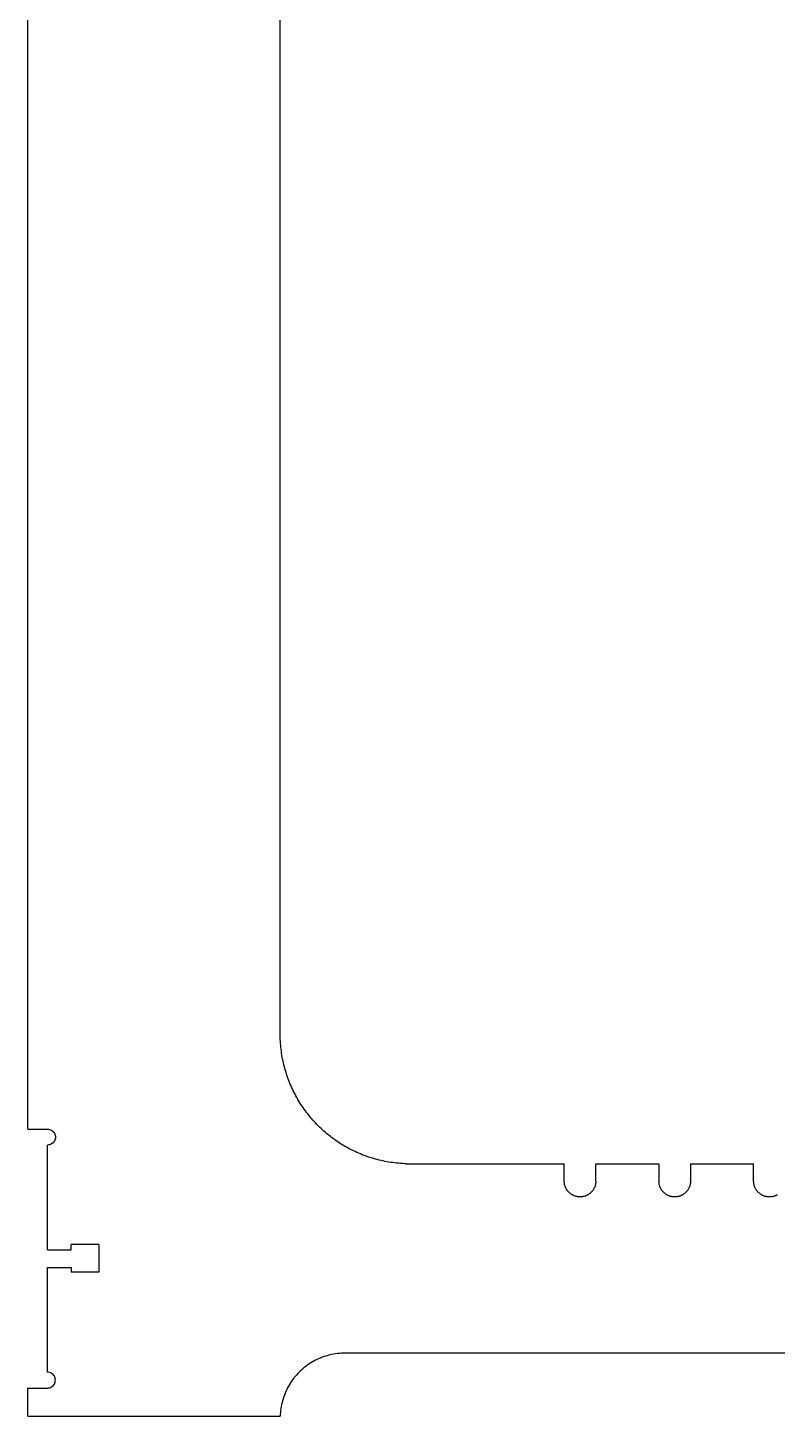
# Model space of a CAD drawing. Extents: x -72 to 72, y -22 to 22.
# Drawn here: x -46.78 to -34.91, y -22 to 0 of the extents above; entities that cross this region are included whole.
import ezdxf

# ---------------------------------------------------------------- set-up
doc = ezdxf.new("R2010")
doc.units = 0
doc.header["$MEASUREMENT"] = 0
doc.layers.get('0').update_dxf_attribs({"linetype": 'CONTINUOUS'})

msp = doc.modelspace()

# ---------------------------------------------------------------- linework, layer by layer
for p, q in [((-42.785, -15.999), (-42.782, 16.001)), ((-46.784, -17.452), (-46.781, 14.201)), ((-42.784, -16.03), (-42.785, -15.999)), ((-42.782, -16.061), (-42.784, -16.03)), ((-42.78, -16.092), (-42.782, -16.061)), ((-42.777, -16.123), (-42.78, -16.092)), ((-42.774, -16.154), (-42.777, -16.123)), ((-42.771, -16.185), (-42.774, -16.154)), ((-42.767, -16.216), (-42.771, -16.185)), ((-42.763, -16.247), (-42.767, -16.216)), ((-42.758, -16.278), (-42.763, -16.247)), ((-42.752, -16.309), (-42.758, -16.278)), ((-42.747, -16.339), (-42.752, -16.309)), ((-42.74, -16.37), (-42.747, -16.339)), ((-42.734, -16.4), (-42.74, -16.37)), ((-42.726, -16.431), (-42.734, -16.4)), ((-42.719, -16.461), (-42.726, -16.431)), ((-42.711, -16.491), (-42.719, -16.461)), ((-42.702, -16.521), (-42.711, -16.491)), ((-42.693, -16.551), (-42.702, -16.521)), ((-42.684, -16.581), (-42.693, -16.551)), ((-42.674, -16.61), (-42.684, -16.581)), ((-42.663, -16.64), (-42.674, -16.61)), ((-42.653, -16.669), (-42.663, -16.64)), ((-42.641, -16.698), (-42.653, -16.669)), ((-42.63, -16.727), (-42.641, -16.698)), ((-42.618, -16.756), (-42.63, -16.727)), ((-42.605, -16.784), (-42.618, -16.756)), ((-42.592, -16.812), (-42.605, -16.784)), ((-42.579, -16.841), (-42.592, -16.812)), ((-42.565, -16.869), (-42.579, -16.841)), ((-42.55, -16.896), (-42.565, -16.869)), ((-42.536, -16.924), (-42.55, -16.896)), ((-42.521, -16.951), (-42.536, -16.924)), ((-42.505, -16.978), (-42.521, -16.951)), ((-42.489, -17.005), (-42.505, -16.978)), ((-42.473, -17.031), (-42.489, -17.005)), ((-42.456, -17.058), (-42.473, -17.031)), ((-42.439, -17.084), (-42.456, -17.058)), ((-42.422, -17.11), (-42.439, -17.084)), ((-42.404, -17.135), (-42.422, -17.11)), ((-42.386, -17.16), (-42.404, -17.135)), ((-42.367, -17.185), (-42.386, -17.16)), ((-42.348, -17.21), (-42.367, -17.185)), ((-42.328, -17.235), (-42.348, -17.21)), ((-42.309, -17.259), (-42.328, -17.235)), ((-42.289, -17.282), (-42.309, -17.259)), ((-42.268, -17.306), (-42.289, -17.282)), ((-42.247, -17.329), (-42.268, -17.306)), ((-42.226, -17.352), (-42.247, -17.329)), ((-42.204, -17.375), (-42.226, -17.352)), ((-42.183, -17.397), (-42.204, -17.375)), ((-46.784, -17.452), (-46.471, -17.452)), ((-46.471, -17.452), (-46.455, -17.453)), ((-46.455, -17.453), (-46.439, -17.456)), ((-46.439, -17.456), (-46.423, -17.461)), ((-46.423, -17.461), (-46.409, -17.468)), ((-46.409, -17.468), (-46.395, -17.477)), ((-46.395, -17.477), (-46.383, -17.488)), ((-46.383, -17.488), (-46.372, -17.501)), ((-46.372, -17.501), (-46.363, -17.514)), ((-46.363, -17.514), (-46.356, -17.529)), ((-46.356, -17.529), (-46.35, -17.544)), ((-46.35, -17.544), (-46.347, -17.56)), ((-46.347, -17.593), (-46.35, -17.609)), ((-46.347, -17.56), (-46.346, -17.577)), ((-46.346, -17.577), (-46.347, -17.593)), ((-42.16, -17.419), (-42.183, -17.397)), ((-42.138, -17.44), (-42.16, -17.419)), ((-42.115, -17.461), (-42.138, -17.44)), ((-42.092, -17.482), (-42.115, -17.461)), ((-42.068, -17.503), (-42.092, -17.482)), ((-42.044, -17.523), (-42.068, -17.503)), ((-42.02, -17.543), (-42.044, -17.523)), ((-41.996, -17.562), (-42.02, -17.543)), ((-41.971, -17.581), (-41.996, -17.562)), ((-41.946, -17.6), (-41.971, -17.581)), ((-46.455, -17.701), (-46.471, -17.702)), ((-46.471, -19.361), (-46.471, -17.702)), ((-46.439, -17.697), (-46.455, -17.701)), ((-46.423, -17.692), (-46.439, -17.697)), ((-46.409, -17.685), (-46.423, -17.692)), ((-46.395, -17.676), (-46.409, -17.685)), ((-46.383, -17.665), (-46.395, -17.676)), ((-46.372, -17.653), (-46.383, -17.665)), ((-46.363, -17.639), (-46.372, -17.653)), ((-46.356, -17.625), (-46.363, -17.639)), ((-46.35, -17.609), (-46.356, -17.625)), ((-41.921, -17.618), (-41.946, -17.6)), ((-41.896, -17.636), (-41.921, -17.618)), ((-41.87, -17.653), (-41.896, -17.636)), ((-41.844, -17.671), (-41.87, -17.653)), ((-41.817, -17.687), (-41.844, -17.671)), ((-41.791, -17.704), (-41.817, -17.687)), ((-41.764, -17.719), (-41.791, -17.704)), ((-41.737, -17.735), (-41.764, -17.719)), ((-41.71, -17.75), (-41.737, -17.735)), ((-41.682, -17.765), (-41.71, -17.75)), ((-41.654, -17.779), (-41.682, -17.765)), ((-41.626, -17.793), (-41.654, -17.779)), ((-41.598, -17.806), (-41.626, -17.793)), ((-41.57, -17.819), (-41.598, -17.806)), ((-41.541, -17.832), (-41.57, -17.819)), ((-41.513, -17.844), (-41.541, -17.832)), ((-41.484, -17.856), (-41.513, -17.844)), ((-41.455, -17.867), (-41.484, -17.856)), ((-41.425, -17.878), (-41.455, -17.867)), ((-41.396, -17.888), (-41.425, -17.878)), ((-41.366, -17.898), (-41.396, -17.888)), ((-41.337, -17.907), (-41.366, -17.898)), ((-41.307, -17.916), (-41.337, -17.907)), ((-41.277, -17.925), (-41.307, -17.916)), ((-41.247, -17.933), (-41.277, -17.925)), ((-41.217, -17.941), (-41.247, -17.933)), ((-41.186, -17.948), (-41.217, -17.941)), ((-41.156, -17.955), (-41.186, -17.948)), ((-41.125, -17.961), (-41.156, -17.955)), ((-41.095, -17.967), (-41.125, -17.961)), ((-41.064, -17.972), (-41.095, -17.967)), ((-41.033, -17.977), (-41.064, -17.972)), ((-41.002, -17.981), (-41.033, -17.977)), ((-40.971, -17.985), (-41.002, -17.981)), ((-40.94, -17.989), (-40.971, -17.985)), ((-40.909, -17.992), (-40.94, -17.989)), ((-40.878, -17.994), (-40.909, -17.992)), ((-40.847, -17.996), (-40.878, -17.994)), ((-40.816, -17.998), (-40.847, -17.996)), ((-40.785, -17.999), (-40.816, -17.998)), ((-40.785, -17.999), (-38.285, -17.999)), ((-38.285, -18.274), (-38.285, -17.999)), ((-37.785, -17.999), (-36.785, -17.999)), ((-37.785, -18.274), (-37.785, -17.999)), ((-36.785, -17.999), (-36.785, -18.274)), ((-36.285, -17.999), (-35.285, -18)), ((-36.285, -17.999), (-36.285, -18.274)), ((-35.285, -18.275), (-35.285, -18)), ((-38.285, -18.282), (-38.285, -18.274)), ((-38.284, -18.29), (-38.285, -18.282)), ((-38.284, -18.298), (-38.284, -18.29)), ((-38.283, -18.306), (-38.284, -18.298)), ((-38.282, -18.313), (-38.283, -18.306)), ((-38.28, -18.321), (-38.282, -18.313)), ((-38.279, -18.329), (-38.28, -18.321)), ((-38.277, -18.336), (-38.279, -18.329)), ((-38.275, -18.344), (-38.277, -18.336)), ((-38.273, -18.352), (-38.275, -18.344)), ((-38.27, -18.359), (-38.273, -18.352)), ((-38.267, -18.366), (-38.27, -18.359)), ((-38.264, -18.374), (-38.267, -18.366)), ((-38.261, -18.381), (-38.264, -18.374)), ((-38.258, -18.388), (-38.261, -18.381)), ((-38.254, -18.395), (-38.258, -18.388)), ((-38.25, -18.402), (-38.254, -18.395)), ((-38.246, -18.408), (-38.25, -18.402)), ((-38.242, -18.415), (-38.246, -18.408)), ((-38.237, -18.421), (-38.242, -18.415)), ((-38.232, -18.428), (-38.237, -18.421)), ((-38.228, -18.434), (-38.232, -18.428)), ((-38.222, -18.44), (-38.228, -18.434)), ((-38.217, -18.445), (-38.222, -18.44)), ((-38.212, -18.451), (-38.217, -18.445)), ((-38.206, -18.457), (-38.212, -18.451)), ((-38.2, -18.462), (-38.206, -18.457)), ((-38.194, -18.467), (-38.2, -18.462)), ((-38.188, -18.472), (-38.194, -18.467)), ((-38.182, -18.477), (-38.188, -18.472)), ((-38.175, -18.481), (-38.182, -18.477)), ((-37.888, -18.477), (-37.894, -18.481)), ((-37.882, -18.472), (-37.888, -18.477)), ((-37.876, -18.467), (-37.882, -18.472)), ((-37.87, -18.462), (-37.876, -18.467)), ((-37.864, -18.457), (-37.87, -18.462)), ((-37.858, -18.451), (-37.864, -18.457)), ((-37.853, -18.445), (-37.858, -18.451)), ((-37.847, -18.44), (-37.853, -18.445)), ((-37.842, -18.434), (-37.847, -18.44)), ((-37.837, -18.428), (-37.842, -18.434)), ((-37.833, -18.421), (-37.837, -18.428)), ((-37.828, -18.415), (-37.833, -18.421)), ((-37.824, -18.408), (-37.828, -18.415)), ((-37.82, -18.402), (-37.824, -18.408)), ((-37.816, -18.395), (-37.82, -18.402)), ((-37.812, -18.388), (-37.816, -18.395)), ((-37.809, -18.381), (-37.812, -18.388)), ((-37.805, -18.374), (-37.809, -18.381)), ((-37.802, -18.366), (-37.805, -18.374)), ((-37.8, -18.359), (-37.802, -18.366)), ((-37.797, -18.352), (-37.8, -18.359)), ((-37.795, -18.344), (-37.797, -18.352)), ((-37.793, -18.337), (-37.795, -18.344)), ((-37.791, -18.329), (-37.793, -18.337)), ((-37.789, -18.321), (-37.791, -18.329)), ((-37.788, -18.313), (-37.789, -18.321)), ((-37.787, -18.306), (-37.788, -18.313)), ((-37.786, -18.298), (-37.787, -18.306)), ((-37.785, -18.29), (-37.786, -18.298)), ((-37.785, -18.274), (-37.785, -18.282)), ((-37.785, -18.282), (-37.785, -18.29)), ((-36.785, -18.282), (-36.785, -18.274)), ((-36.784, -18.29), (-36.785, -18.282)), ((-36.784, -18.298), (-36.784, -18.29)), ((-36.783, -18.306), (-36.784, -18.298)), ((-36.782, -18.314), (-36.783, -18.306)), ((-36.78, -18.321), (-36.782, -18.314)), ((-36.779, -18.329), (-36.78, -18.321)), ((-36.777, -18.337), (-36.779, -18.329)), ((-36.775, -18.344), (-36.777, -18.337)), ((-36.773, -18.352), (-36.775, -18.344)), ((-36.77, -18.359), (-36.773, -18.352)), ((-36.767, -18.366), (-36.77, -18.359)), ((-36.764, -18.374), (-36.767, -18.366)), ((-36.761, -18.381), (-36.764, -18.374)), ((-36.758, -18.388), (-36.761, -18.381)), ((-36.754, -18.395), (-36.758, -18.388)), ((-36.75, -18.402), (-36.754, -18.395)), ((-36.746, -18.408), (-36.75, -18.402)), ((-36.742, -18.415), (-36.746, -18.408)), ((-36.737, -18.421), (-36.742, -18.415)), ((-36.732, -18.428), (-36.737, -18.421)), ((-36.728, -18.434), (-36.732, -18.428)), ((-36.722, -18.44), (-36.728, -18.434)), ((-36.717, -18.446), (-36.722, -18.44)), ((-36.712, -18.451), (-36.717, -18.446)), ((-36.706, -18.457), (-36.712, -18.451)), ((-36.7, -18.462), (-36.706, -18.457)), ((-36.694, -18.467), (-36.7, -18.462)), ((-36.688, -18.472), (-36.694, -18.467)), ((-36.682, -18.477), (-36.688, -18.472)), ((-36.675, -18.481), (-36.682, -18.477)), ((-36.388, -18.477), (-36.394, -18.481)), ((-36.382, -18.472), (-36.388, -18.477)), ((-36.376, -18.467), (-36.382, -18.472)), ((-36.37, -18.462), (-36.376, -18.467)), ((-36.364, -18.457), (-36.37, -18.462)), ((-36.358, -18.451), (-36.364, -18.457)), ((-36.353, -18.446), (-36.358, -18.451)), ((-36.347, -18.44), (-36.353, -18.446)), ((-36.342, -18.434), (-36.347, -18.44)), ((-36.337, -18.428), (-36.342, -18.434)), ((-36.333, -18.421), (-36.337, -18.428)), ((-36.328, -18.415), (-36.333, -18.421)), ((-36.324, -18.408), (-36.328, -18.415)), ((-36.32, -18.402), (-36.324, -18.408)), ((-36.316, -18.395), (-36.32, -18.402)), ((-36.312, -18.388), (-36.316, -18.395)), ((-36.309, -18.381), (-36.312, -18.388)), ((-36.305, -18.374), (-36.309, -18.381)), ((-36.302, -18.366), (-36.305, -18.374)), ((-36.3, -18.359), (-36.302, -18.366)), ((-36.297, -18.352), (-36.3, -18.359)), ((-36.295, -18.344), (-36.297, -18.352)), ((-36.293, -18.337), (-36.295, -18.344)), ((-36.291, -18.329), (-36.293, -18.337)), ((-36.289, -18.321), (-36.291, -18.329)), ((-36.288, -18.314), (-36.289, -18.321)), ((-36.287, -18.306), (-36.288, -18.314)), ((-36.286, -18.298), (-36.287, -18.306)), ((-36.285, -18.29), (-36.286, -18.298)), ((-36.285, -18.274), (-36.285, -18.282)), ((-36.285, -18.282), (-36.285, -18.29)), ((-35.285, -18.282), (-35.285, -18.275)), ((-35.284, -18.29), (-35.285, -18.282)), ((-35.284, -18.298), (-35.284, -18.29)), ((-35.283, -18.306), (-35.284, -18.298)), ((-35.282, -18.314), (-35.283, -18.306)), ((-35.28, -18.321), (-35.282, -18.314)), ((-35.279, -18.329), (-35.28, -18.321)), ((-35.277, -18.337), (-35.279, -18.329)), ((-35.275, -18.344), (-35.277, -18.337)), ((-35.273, -18.352), (-35.275, -18.344)), ((-35.27, -18.359), (-35.273, -18.352)), ((-35.267, -18.367), (-35.27, -18.359)), ((-35.264, -18.374), (-35.267, -18.367)), ((-35.261, -18.381), (-35.264, -18.374)), ((-35.258, -18.388), (-35.261, -18.381)), ((-35.254, -18.395), (-35.258, -18.388)), ((-35.25, -18.402), (-35.254, -18.395)), ((-35.246, -18.409), (-35.25, -18.402)), ((-35.242, -18.415), (-35.246, -18.409)), ((-35.237, -18.421), (-35.242, -18.415)), ((-35.232, -18.428), (-35.237, -18.421)), ((-35.228, -18.434), (-35.232, -18.428)), ((-35.222, -18.44), (-35.228, -18.434)), ((-35.217, -18.446), (-35.222, -18.44)), ((-35.212, -18.451), (-35.217, -18.446)), ((-35.206, -18.457), (-35.212, -18.451)), ((-35.2, -18.462), (-35.206, -18.457)), ((-35.194, -18.467), (-35.2, -18.462)), ((-35.188, -18.472), (-35.194, -18.467)), ((-35.182, -18.477), (-35.188, -18.472)), ((-35.175, -18.481), (-35.182, -18.477)), ((-38.169, -18.485), (-38.175, -18.481)), ((-38.162, -18.49), (-38.169, -18.485)), ((-38.155, -18.493), (-38.162, -18.49)), ((-38.148, -18.497), (-38.155, -18.493)), ((-38.141, -18.501), (-38.148, -18.497)), ((-38.134, -18.504), (-38.141, -18.501)), ((-38.127, -18.507), (-38.134, -18.504)), ((-38.12, -18.51), (-38.127, -18.507)), ((-38.112, -18.512), (-38.12, -18.51)), ((-38.105, -18.514), (-38.112, -18.512)), ((-38.097, -18.516), (-38.105, -18.514)), ((-38.089, -18.518), (-38.097, -18.516)), ((-38.082, -18.52), (-38.089, -18.518)), ((-38.074, -18.521), (-38.082, -18.52)), ((-38.066, -18.522), (-38.074, -18.521)), ((-38.058, -18.523), (-38.066, -18.522)), ((-38.051, -18.524), (-38.058, -18.523)), ((-38.043, -18.524), (-38.051, -18.524)), ((-38.035, -18.524), (-38.043, -18.524)), ((-38.027, -18.524), (-38.035, -18.524)), ((-38.019, -18.524), (-38.027, -18.524)), ((-38.011, -18.523), (-38.019, -18.524)), ((-38.004, -18.522), (-38.011, -18.523)), ((-37.996, -18.521), (-38.004, -18.522)), ((-37.988, -18.52), (-37.996, -18.521)), ((-37.98, -18.518), (-37.988, -18.52)), ((-37.973, -18.516), (-37.98, -18.518)), ((-37.965, -18.514), (-37.973, -18.516)), ((-37.958, -18.512), (-37.965, -18.514)), ((-37.95, -18.51), (-37.958, -18.512)), ((-37.943, -18.507), (-37.95, -18.51)), ((-37.936, -18.504), (-37.943, -18.507)), ((-37.928, -18.501), (-37.936, -18.504)), ((-37.921, -18.497), (-37.928, -18.501)), ((-37.914, -18.493), (-37.921, -18.497)), ((-37.908, -18.49), (-37.914, -18.493)), ((-37.901, -18.485), (-37.908, -18.49)), ((-37.894, -18.481), (-37.901, -18.485)), ((-36.669, -18.486), (-36.675, -18.481)), ((-36.662, -18.49), (-36.669, -18.486)), ((-36.655, -18.494), (-36.662, -18.49)), ((-36.648, -18.497), (-36.655, -18.494)), ((-36.641, -18.501), (-36.648, -18.497)), ((-36.634, -18.504), (-36.641, -18.501)), ((-36.627, -18.507), (-36.634, -18.504)), ((-36.62, -18.51), (-36.627, -18.507)), ((-36.612, -18.512), (-36.62, -18.51)), ((-36.605, -18.515), (-36.612, -18.512)), ((-36.597, -18.517), (-36.605, -18.515)), ((-36.589, -18.518), (-36.597, -18.517)), ((-36.582, -18.52), (-36.589, -18.518)), ((-36.574, -18.521), (-36.582, -18.52)), ((-36.566, -18.522), (-36.574, -18.521)), ((-36.558, -18.523), (-36.566, -18.522)), ((-36.551, -18.524), (-36.558, -18.523)), ((-36.543, -18.524), (-36.551, -18.524)), ((-36.535, -18.524), (-36.543, -18.524)), ((-36.527, -18.524), (-36.535, -18.524)), ((-36.519, -18.524), (-36.527, -18.524)), ((-36.511, -18.523), (-36.519, -18.524)), ((-36.504, -18.522), (-36.511, -18.523)), ((-36.496, -18.521), (-36.504, -18.522)), ((-36.488, -18.52), (-36.496, -18.521)), ((-36.48, -18.518), (-36.488, -18.52)), ((-36.473, -18.517), (-36.48, -18.518)), ((-36.465, -18.515), (-36.473, -18.517)), ((-36.458, -18.512), (-36.465, -18.515)), ((-36.45, -18.51), (-36.458, -18.512)), ((-36.443, -18.507), (-36.45, -18.51)), ((-36.436, -18.504), (-36.443, -18.507)), ((-36.428, -18.501), (-36.436, -18.504)), ((-36.421, -18.497), (-36.428, -18.501)), ((-36.414, -18.494), (-36.421, -18.497)), ((-36.408, -18.49), (-36.414, -18.494)), ((-36.401, -18.486), (-36.408, -18.49)), ((-36.394, -18.481), (-36.401, -18.486)), ((-35.169, -18.486), (-35.175, -18.481)), ((-35.162, -18.49), (-35.169, -18.486)), ((-35.155, -18.494), (-35.162, -18.49)), ((-35.148, -18.497), (-35.155, -18.494)), ((-35.141, -18.501), (-35.148, -18.497)), ((-35.134, -18.504), (-35.141, -18.501)), ((-35.127, -18.507), (-35.134, -18.504)), ((-35.12, -18.51), (-35.127, -18.507)), ((-35.112, -18.512), (-35.12, -18.51)), ((-35.105, -18.515), (-35.112, -18.512)), ((-35.097, -18.517), (-35.105, -18.515)), ((-35.089, -18.519), (-35.097, -18.517)), ((-35.082, -18.52), (-35.089, -18.519)), ((-35.074, -18.521), (-35.082, -18.52)), ((-35.066, -18.523), (-35.074, -18.521)), ((-35.058, -18.523), (-35.066, -18.523)), ((-35.051, -18.524), (-35.058, -18.523)), ((-35.043, -18.524), (-35.051, -18.524)), ((-35.035, -18.525), (-35.043, -18.524)), ((-35.027, -18.524), (-35.035, -18.525)), ((-35.019, -18.524), (-35.027, -18.524)), ((-35.011, -18.523), (-35.019, -18.524)), ((-35.004, -18.523), (-35.011, -18.523)), ((-34.996, -18.521), (-35.004, -18.523)), ((-34.988, -18.52), (-34.996, -18.521)), ((-34.98, -18.519), (-34.988, -18.52)), ((-34.973, -18.517), (-34.98, -18.519)), ((-34.965, -18.515), (-34.973, -18.517)), ((-34.958, -18.512), (-34.965, -18.515)), ((-34.95, -18.51), (-34.958, -18.512)), ((-34.943, -18.507), (-34.95, -18.51)), ((-34.936, -18.504), (-34.943, -18.507)), ((-34.928, -18.501), (-34.936, -18.504)), ((-34.921, -18.497), (-34.928, -18.501)), ((-34.914, -18.494), (-34.921, -18.497)), ((-34.908, -18.49), (-34.914, -18.494)), ((-46.096, -19.361), (-46.096, -19.28)), ((-45.659, -19.28), (-46.096, -19.28)), ((-45.659, -19.28), (-45.659, -19.718)), ((-46.471, -19.361), (-46.096, -19.361)), ((-46.472, -21.302), (-46.471, -19.642)), ((-46.471, -19.642), (-46.096, -19.642)), ((-46.096, -19.642), (-46.096, -19.718)), ((-45.659, -19.718), (-46.096, -19.718)), ((-42.234, -21.116), (-42.261, -21.131)), ((-42.206, -21.102), (-42.234, -21.116)), ((-42.178, -21.089), (-42.206, -21.102)), ((-42.149, -21.077), (-42.178, -21.089)), ((-42.12, -21.065), (-42.149, -21.077)), ((-42.091, -21.055), (-42.12, -21.065)), ((-42.061, -21.045), (-42.091, -21.055)), ((-42.031, -21.036), (-42.061, -21.045)), ((-42.001, -21.028), (-42.031, -21.036)), ((-41.971, -21.021), (-42.001, -21.028)), ((-41.94, -21.015), (-41.971, -21.021)), ((-41.909, -21.01), (-41.94, -21.015)), ((-41.878, -21.006), (-41.909, -21.01)), ((-41.847, -21.003), (-41.878, -21.006)), ((-41.816, -21), (-41.847, -21.003)), ((-41.785, -20.999), (-41.816, -21)), ((-26.786, -21), (-41.785, -20.999)), ((-46.455, -21.303), (-46.472, -21.302)), ((-46.439, -21.306), (-46.455, -21.303)), ((-46.424, -21.311), (-46.439, -21.306)), ((-46.409, -21.318), (-46.424, -21.311)), ((-46.395, -21.327), (-46.409, -21.318)), ((-46.383, -21.338), (-46.395, -21.327)), ((-46.372, -21.351), (-46.383, -21.338)), ((-42.506, -21.322), (-42.527, -21.346)), ((-42.484, -21.3), (-42.506, -21.322)), ((-42.462, -21.278), (-42.484, -21.3)), ((-42.439, -21.257), (-42.462, -21.278)), ((-42.415, -21.237), (-42.439, -21.257)), ((-42.391, -21.217), (-42.415, -21.237)), ((-42.366, -21.199), (-42.391, -21.217)), ((-42.34, -21.181), (-42.366, -21.199)), ((-42.314, -21.163), (-42.34, -21.181)), ((-42.288, -21.147), (-42.314, -21.163)), ((-42.261, -21.131), (-42.288, -21.147)), ((-46.784, -21.999), (-46.784, -21.552)), ((-46.784, -21.552), (-46.472, -21.552)), ((-46.472, -21.552), (-46.455, -21.551)), ((-46.455, -21.551), (-46.439, -21.547)), ((-46.439, -21.547), (-46.424, -21.542)), ((-46.424, -21.542), (-46.409, -21.535)), ((-46.409, -21.535), (-46.395, -21.526)), ((-46.395, -21.526), (-46.383, -21.515)), ((-46.383, -21.515), (-46.372, -21.503)), ((-46.363, -21.364), (-46.372, -21.351)), ((-46.372, -21.503), (-46.363, -21.489)), ((-46.356, -21.379), (-46.363, -21.364)), ((-46.363, -21.489), (-46.356, -21.475)), ((-46.351, -21.394), (-46.356, -21.379)), ((-46.356, -21.475), (-46.351, -21.459)), ((-46.348, -21.41), (-46.351, -21.394)), ((-46.351, -21.459), (-46.348, -21.443)), ((-46.347, -21.427), (-46.348, -21.41)), ((-46.348, -21.443), (-46.347, -21.427)), ((-42.668, -21.55), (-42.682, -21.578)), ((-42.653, -21.523), (-42.668, -21.55)), ((-42.637, -21.496), (-42.653, -21.523)), ((-42.621, -21.47), (-42.637, -21.496)), ((-42.604, -21.444), (-42.621, -21.47)), ((-42.585, -21.418), (-42.604, -21.444)), ((-42.567, -21.393), (-42.585, -21.418)), ((-42.547, -21.369), (-42.567, -21.393)), ((-42.527, -21.346), (-42.547, -21.369)), ((-42.748, -21.753), (-42.756, -21.783)), ((-42.739, -21.723), (-42.748, -21.753)), ((-42.73, -21.693), (-42.739, -21.723)), ((-42.719, -21.664), (-42.73, -21.693)), ((-42.708, -21.635), (-42.719, -21.664)), ((-42.695, -21.606), (-42.708, -21.635)), ((-42.682, -21.578), (-42.695, -21.606)), ((-46.784, -21.999), (-42.785, -21.999)), ((-42.784, -21.968), (-42.785, -21.999)), ((-42.781, -21.937), (-42.784, -21.968)), ((-42.778, -21.906), (-42.781, -21.937)), ((-42.774, -21.875), (-42.778, -21.906)), ((-42.769, -21.844), (-42.774, -21.875)), ((-42.763, -21.813), (-42.769, -21.844)), ((-42.756, -21.783), (-42.763, -21.813))]:
    msp.add_line(p, q)

doc.saveas('drawing.dxf')
